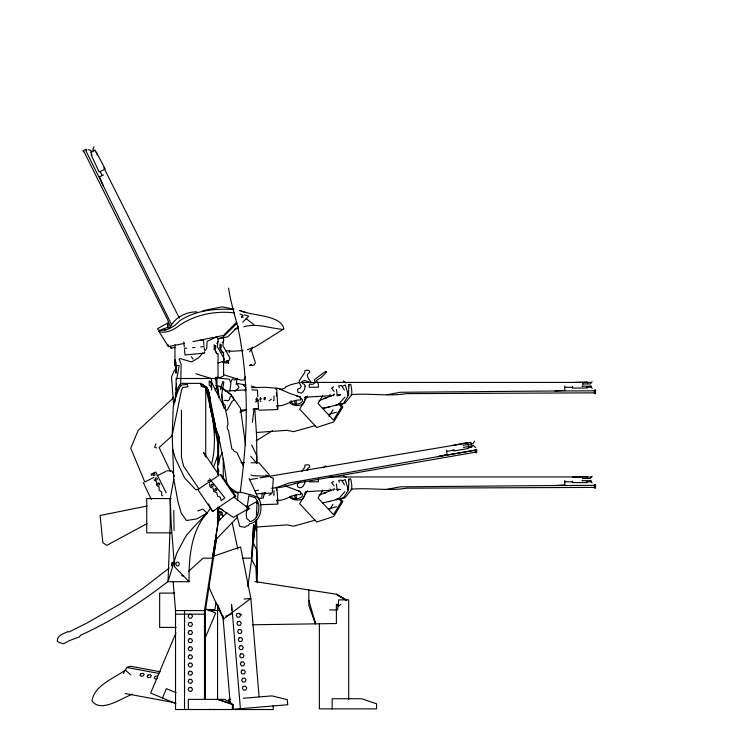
<?xml version="1.0" encoding="UTF-8"?>
<svg xmlns="http://www.w3.org/2000/svg" width="750" height="750" viewBox="0 0 750 750"><rect width="100%" height="100%" fill="white"/><g stroke="black" fill="none" stroke-linecap="round" stroke-linejoin="round"><path stroke-width="1.12" d="M256.613 519.684L257.306 582.656M171.159 348.075L175.416 347.4M587.541 386.531L587.512 388.022L572.466 388.087L572.438 386.588M587.541 481.078L587.512 482.569L572.466 482.625L572.438 481.125M180.666 385.228L181.163 364.341L179.138 359.231L180.122 358.547L191.531 361.941L198.675 357.75L203.044 352.772M156.544 484.95L156.638 481.941L153.994 479.859M175.134 359.803L174.938 365.531L174.938 344.55M228.441 361.913L228.6 363.197L228.441 361.913L226.866 362.062L227.269 360.431M572.428 382.5L587.494 382.041L587.522 383.541M572.428 477.047L587.494 476.588L587.522 478.087M210.206 508.491L207.066 513.15L196.978 518.841L186.478 520.547L181.237 513.15L177.966 501.778L173.784 479.166L172.209 435.216L173.269 406.537L177.994 387.544L180.778 383.372M197.775 510.881L202.988 509.109L207.066 513.15C190.762 531.731 188.803 558.038 189.047 581.691L168.009 581.691L170.231 524.531L170.231 498.806L173.784 479.166M276.788 487.547L289.097 482.991L437.672 456.675L447.028 454.444L446.606 450.047M468.291 447.694L471.731 447.103L471.788 445.697M247.838 586.65L251.822 558.159L253.584 524.531L251.681 558.159L255.319 524.531L253.837 534.966M215.822 377.447L216.497 388.988M468.544 446.953L468.206 448.519L453.778 451.012L452.934 449.634M218.016 341.475L217.256 346.566L224.475 359.222L223.594 361.312L218.016 363M223.594 340.416L222.844 345.506L230.053 358.172L229.172 360.262L223.594 361.95M305.081 480.656L304.659 483.703L302.944 486.403L301.312 487.594L299.269 487.659L297.628 486.534L297.244 484.584L298.275 482.962L300.684 481.969M237.497 500.475L238.088 493.266L233.109 491.597L229.809 488.569C228.075 484.819 236.934 494.306 239.841 492.281M262.228 492.609L261.778 498.319L258.459 498.309M256.144 519.947L253.125 541.341M256.35 517.659L257.034 502.284M174.909 402.037L176.616 384.019M217.537 472.866L217.725 471.197M217.528 473.878L217.697 467.231M218.634 471.197L217.819 474.872M348.506 395.531L348.9 384.675L350.719 384.262L351.769 390.216L351.741 394.772L344.887 403.312L335.944 404.859M348.506 490.069L348.9 479.213L350.719 478.809L351.769 484.753L351.741 489.319L344.887 497.859L335.944 499.406M218.072 606.019L217.556 610.575L217.556 699.038M252.394 422.447L253.988 408.928M221.55 395.925L223.856 381.956L222.844 381.609L220.491 388.369M176.034 366.441L176.034 373.041L176.034 362.044M217.847 448.444L219.375 437.597L215.887 428.119M229.819 391.078L230.859 383.663L229.594 379.303L216.722 377.831M236.213 384.703L237.112 378.319M253.181 539.606L253.509 537.281M215.944 602.691L214.931 609.525L204.881 609.525M204.478 699.047L204.478 610.575L217.809 524.531L217.781 507.122M205.388 699.047L205.388 610.575L216.534 537.984L213.262 558.159M307.059 470.522L307.566 468.694L309.75 466.903L309.591 465.516L308.306 464.766L304.997 465.028L304.847 467.006L301.762 471.591M252.441 545.831L252.778 543.581M211.566 464.184C216.45 444.853 214.5 424.922 209.878 405.722L214.022 423.909L213.713 422.681M172.209 435.216L181.444 390.487L182.587 387.544L187.969 386.784L187.491 384.441L181.809 385.003L179.494 387.544L175.397 397.987M215.231 390.806L215.616 388.65M218.428 464.466L220.031 457.2L222.347 452.419M245.147 390.844L245.831 387.544L242.719 384.441M346.078 600.553L346.509 600.084L336.384 594.216L254.925 581.578M347.55 394.828L348.15 392.1M347.55 489.375L348.15 486.647M229.2 352.631L229.641 350.841M263.147 498.3L264.581 492.656M268.622 476.85L269.194 474.591L258.816 462.769L251.034 462.741M348.431 386.475L348.9 384.675M348.431 481.022L348.9 479.213M155.916 443.822L154.669 447.338L156.759 447.947M251.541 349.997L252.431 347.241M245.259 376.734L244.237 379.866L241.153 380.194L223.622 374.719M168.009 581.691L176.747 553.191L184.8 538.097L186.9 534.769L194.484 526.238L207.066 513.15M213.422 467.587L217.697 455.381M217.125 459.628L218.606 455.381M184.406 343.378L168.431 346.622L158.934 331.519L161.588 329.587L167.85 327.328L167.719 323.119L164.972 324.516A73.406 0.741 -30.2 0 0 160.538 326.972L157.603 328.809L158.091 329.925C166.397 331.931 174.422 326.559 179.841 320.681C195.384 310.5 215.044 308.278 233.194 309.534M333.619 395.681L334.256 393.919M333.619 490.228L334.256 488.456M175.931 632.944L150.675 693.038L175.959 703.669M162.469 697.997L166.397 688.641L176.109 692.728M205.322 637.725L215.691 613.041L206.775 609.291M174.525 369.928L171.516 376.988L173.653 405.413M94.022 146.803L92.888 149.391L93.844 151.303M230.653 382.603L232.256 379.125L233.644 379.059M474.553 441.103L473.081 443.709L463.087 445.247M452.494 445.566L467.194 442.622L468.375 445.463M307.528 396.159L299.634 409.134L316.725 427.5L333.741 421.894L342.844 406.922L339.731 403.584M322.734 395.766L318.028 403.509L333.469 420.103L341.466 406.941L338.372 403.622M328.959 416.325L332.953 409.744M307.528 490.697L299.634 503.681L316.725 522.047L333.741 516.441L342.844 501.469L339.731 498.122M322.734 490.312L318.028 498.056L333.469 514.65L341.466 501.487L338.372 498.169M330.103 508.987L332.953 504.291M123.3 673.472L126.956 667.491L158.916 673.444M170.147 327.216C175.05 317.381 186.103 311.766 196.912 311.859M322.453 408.431L343.341 403.556L347.859 396.394L347.456 392.259L345.188 384.966L342.328 386.456M322.416 502.987L343.341 498.103L347.859 490.941L347.456 486.806L345.188 479.513L342.328 481.003M249.572 351.909L251.456 349.012M173.344 397.181L172.078 399.113L138.188 430.387L130.744 448.228L144.759 481.988L153.863 477.422M175.256 394.275L177.169 391.378M214.397 348.347L213.928 348.956L214.425 349.819M592.125 381.759L590.316 383.934L582.544 383.944M592.125 476.306L590.316 478.481L582.544 478.491M204.497 351.122L206.681 348.628L207.103 341.409L217.181 336.6L218.016 338.409M217.566 522.281L226.875 512.559M339.816 402.834L344.887 397.125M339.816 497.381L344.887 491.672M247.416 349.678L255.206 346.828L283.884 328.884C280.894 314.625 252.056 316.116 240.909 310.809M237.347 517.303L214.875 540.684M236.569 322.2L223.509 335.419L215.447 337.059M241.491 317.231L243.187 315.384L240.028 313.997M237.094 323.231L222.178 337.884L218.766 338.578M238.491 326.278L227.756 336.834L218.184 338.784M242.672 322.181L248.784 316.181L244.453 314.841M234.834 391.472L238.969 387.544L237.037 383.372L245.916 385.041M258.206 400.134L256.472 401.709L255.3 401.794M271.369 399.206L269.016 400.828M271.369 493.753L269.016 495.375M188.756 571.163L203.138 558.159L212.344 558.159L217.809 524.531L217.697 507.459M172.509 435.516L159.122 447.497L170.447 471.497M214.312 345.516L214.041 344.812M214.059 346.753L215.447 345.534M220.134 345.272L221.034 344.484M169.219 568.022L143.756 587.737L120.956 603.488L86.878 623.1L69.112 631.941L67.753 631.641C63.487 633.872 57.244 634.913 57.225 641.194L59.4 642.647L63.731 643.734L69.319 640.669L79.425 636.853L80.466 635.334C111.722 621.047 141.019 602.597 168.075 581.438M323.428 467.775L325.781 465.853L326.55 466.603M338.222 606.356L340.959 604.209M207.572 483.009L198.956 488.85L183.534 466.078L181.444 457.069L181.444 410.269M210.45 481.069L219.066 475.228L203.653 452.456L205.744 457.069L205.744 387.544L201.188 386.456L200.756 383.372L182.044 383.372M233.916 497.663L235.856 496.35L221.062 474.497M256.172 440.775L272.503 430.678M333.656 386.878L331.613 388.125L334.088 391.341M333.656 481.425L331.613 482.672L334.088 485.887M247.462 506.906L257.522 501.159M245.85 510.788L249.703 508.612L246.188 505.884M346.172 600.281L336.384 594.281L346.5 600.141M132.45 694.181C121.819 698.062 100.875 713.325 91.95 700.884C94.612 684.928 113.897 678.6 125.297 670.041L130.8 674.906M91.059 154.716L99.159 172.022L102.206 170.541L105.206 169.003L96.3 152.109M147.047 523.631L106.706 545.391L102.834 542.663L100.097 515.494L147.112 506.006M168.103 328.434L170.653 327.159M156.891 475.903L165.994 471.337M103.472 174.938L99.525 176.897L103.369 185.981L171.628 324.713M319.05 400.678L333.825 394.828M319.05 495.225L333.825 489.375M283.453 329.372C270.6 328.659 257.194 322.809 243.872 326.756M223.05 617.222L217.519 604.369M225.666 616.228L231.291 614.091M199.209 488.7L195.919 489.928L184.509 477.797L175.284 458.203L172.716 449.334M337.294 395.859L339.984 394.875M337.294 490.406L339.984 489.412M213.741 510.694L212.241 511.228L208.491 503.934M275.541 388.894L277.734 388.144L289.931 393.478L300.562 397.116L296.372 395.878M213.562 556.219L240.572 546.938L250.838 598.444L259.088 696.666M234.347 329.447L238.444 328.05M239.897 412.087L246.572 409.875M304.631 397.397L306.825 396.675M234.159 380.053L237.422 379.031M328.753 414.347L336.459 412.181M328.753 508.894L336.459 506.728M315.066 425.663L293.55 431.663L286.978 430.331L256.509 432.478M315.066 520.209L293.55 526.209L286.978 524.878L256.509 527.025M249.675 365.531L251.606 365.006L249.806 365.203M127.162 667.163L130.612 666.253L160.284 671.784M299.934 382.416L291.112 384.6L285.497 386.897L285.506 387.666L282.816 389.072L279.788 389.091M218.119 518.747L219.572 518.391L220.294 519.197M157.275 675.956L155.137 676.416L154.2 677.944L155.4 679.022L157.537 678.562M322.416 408.441L329.822 406.894M387.159 394.725L400.378 392.278L554.991 390.994L564.825 390.347L564.806 385.941M387.159 489.272L400.378 486.825L554.991 485.541L564.825 484.894L564.806 480.487M192.909 341.644L214.022 337.35M328.622 501.684L329.822 501.441M325.659 398.147L323.878 398.503L326.156 398.091M325.659 492.694L323.878 493.05L326.156 492.628M255.122 490.866L258.562 490.219M339.056 404.306L343.341 403.556M335.841 499.416L343.341 498.103M446.541 451.453L454.556 450.066M438.394 456.544L475.547 450.131L437.672 456.675M475.144 450.197L475.894 452.128L294.741 483.422L295.191 483.609L282.525 487.041L271.697 488.259M249.206 479.709L257.606 478.294M259.913 477.9L470.831 442.387L471.516 444.075M471.225 447.188L471.731 447.103M463.463 447.431L473.409 445.594L475.659 447.553M243.038 350.531L231.994 351.253L225.319 350.728M246.103 389.859L225.113 391.078M217.894 512.484L220.791 512.719L221.634 515.025L221.062 514.575L219.169 515.784L218.916 517.894L217.059 517.697M217.706 511.547L221.372 511.781L222.516 513.263L222.394 515.484L223.191 516.272M200.016 340.369L203.494 340.05L203.981 345.225M184.397 348.412L186.722 348.197M192.516 347.662L194.831 347.447M200.625 346.913L204.103 346.584M244.078 599.016L250.838 598.444L223.463 619.106L208.622 586.613M243.347 698.278L271.931 695.878L287.306 699.675L287.728 704.728L230.738 709.519M240.469 410.212L246.112 409.791M252.891 409.284L258.544 408.863L258.009 400.022M260.241 401.447L260.859 401.4M273.403 400.528L274.022 400.481L273.984 395.916M273.403 495.066L274.022 495.028L273.984 490.462M276.553 405.712C285.384 406.884 291.628 399.366 300.562 400.041L300.637 398.269M276.553 500.25C285.384 501.431 291.628 493.913 300.562 494.578L300.637 492.816M251.419 387.731L264.656 387.272L276.666 388.163L277.95 409.547L259.2 410.203M260.306 504.713L277.95 504.094L276.938 487.209M226.866 362.062L228.431 362.109M337.087 394.913L340.566 394.847M351 394.659C369.319 392.981 388.659 396.647 406.444 393.637L594.412 392.859M335.934 489.478L340.566 489.394M351 489.197C369.319 487.528 388.659 491.194 406.444 488.184L594.412 487.397M250.312 365.353L253.819 365.278L255.366 362.822L251.306 349.941M252.525 624.778L336.384 623.531L336.384 604.275L339.056 605.691M564.816 387.319L572.784 387.281M586.453 387.225L591.009 387.206L591.009 385.837M554.991 390.994L594.403 390.825M329.531 395.803L305.325 397.191L304.181 402.056L302.541 404.606C298.669 405.834 294.019 405.975 290.569 403.575L289.5 401.859M309.281 481.809L318.375 481.772L318.366 478.744M564.816 481.856L572.784 481.828M586.453 481.772L591.009 481.753L591.009 480.384M554.991 485.541L594.403 485.372M329.531 490.35L305.325 491.728L304.181 496.603L302.541 499.153C298.669 500.381 294.019 500.512 290.569 498.113L289.5 496.397M176.156 365.531L179.203 365.531L176.719 378.956M216.169 377.447L220.65 377.447L223.594 375.816L223.594 352.247M210.722 382.378L211.631 382.378L211.631 390.047M301.106 382.416L590.991 382.416M329.156 476.953L590.991 476.953M171.178 498.553L146.728 498.553L146.728 532.856L171.197 532.856M242.344 558.159L251.822 558.159M181.491 575.747L183.675 575.747M174.666 593.1L159.656 593.1L159.656 627.403L176.147 627.403M329.606 609.938L337.575 609.938L338.625 599.878L348.684 599.878L348.684 699.6M173.128 581.55L175.538 610.575L204.478 610.575M204.891 610.575L205.388 610.575M208.2 610.575L220.594 610.575M175.538 614.166L204.478 614.166M204.891 614.166L205.388 614.166M230.822 699.375L228.816 699.375L228.816 701.625M582.553 386.156L590.325 386.147L592.144 388.312M241.031 462.703L244.359 462.712M582.553 480.703L590.325 480.694L592.144 482.85M162.694 495.853L161.634 495.141L161.728 492.122L159.084 490.05L159.178 487.031L156.9 485.672M251.916 389.944L257.409 390.075L257.812 396.703M166.828 470.756L171.891 470.944L174.375 476.212M224.081 400.238L228.094 400.781L229.491 399.506L230.119 396.75L231.075 396.272L232.678 397.078L233.934 400.153L232.228 401.184L227.353 409.847L225.403 410.475M254.203 408.544L258.544 408.863M256.369 503.25L258.544 503.409C259.519 510.244 258.394 518.719 251.072 521.419L249.553 521.456L249.188 520.397L246.816 518.653L246.169 514.584L248.822 495.722L255.225 497.7L258.225 502.35M256.069 493.875L272.25 493.059L273.347 478.2L270.347 477.225M583.097 384.094L582.638 383.962M582 386.016L582.647 386.175M583.097 478.641L582.638 478.509M582 480.562L582.647 480.722M209.794 709.256L211.322 709.519M222.216 342.103L223.097 342.262M216.638 343.153L217.519 343.322M125.344 693.525L175.556 702.881M251.25 386.053L256.509 387.544M234.488 312.881C214.706 310.509 192.928 314.934 176.972 327.253C171.872 330.628 164.822 333.581 158.934 331.519M239.381 310.641L246.112 312.562M222.647 362.297L227.053 363.188M234.056 309.206L222.066 306.853L202.838 310.734L203.653 311.297M88.163 149.719L90.909 150.375L91.856 152.287M245.578 445.069L240.45 408.244L231.281 394.922L220.444 386.494L216.009 385.397L217.744 386.494L219 397.491M298.453 491.034L300.562 491.663L284.85 485.803M241.228 316.537L243.206 317.241M195.862 373.762L211.163 378.497M218.306 699.375L233.316 704.447L233.316 709.519M217.387 699.375L232.397 704.447L232.397 709.519M265.716 475.031L267.759 475.734M267.347 476.25L253.087 475.678L251.044 474.975M210.562 487.294L213.122 488.175L213.619 491.147M214.116 491.775L216.684 492.656L217.669 496.266L220.237 497.147L221.231 500.756L224.822 497.906L209.653 478.762M223.725 407.991C226.294 410.053 225.806 404.344 223.978 404.156M230.738 702.413L224.559 699.375L188.334 699.375L188.334 709.519M300.169 397.762C308.55 402.403 291.403 408.15 291.047 400.65M300.169 492.309C308.175 496.65 292.866 502.397 291.15 496.003M200.906 384.441L206.512 387.544L209.241 399.075M246.084 318.469L253.828 324.722M239.756 613.744L241.669 614.888M258.131 497.719L253.041 495.403L240.225 492.094C246.937 443.053 249.234 392.972 240.994 343.978C238.472 325.003 231.253 307.013 228.591 288.084M343.35 380.981L346.069 382.987M343.35 475.528L346.069 477.534M233.859 497.072L248.784 508.612L233.381 517.331L218.025 507.319M220.762 508.688L223.5 510.741M231.281 394.922L220.444 386.494L220.894 389.775M220.134 347.428L220.884 348.038M214.116 348.122L215.306 349.097M189.047 581.691L174.497 566.728L171.234 524.531L170.231 498.806M329.887 394.5L331.425 396.159M329.887 489.047L331.425 490.706M250.697 456.291L256.631 463.059M191.222 356.719L193.134 359.062M220.144 474.497L234.938 496.35L212.672 511.425L197.878 489.581M169.931 346.331L171.178 348.263M344.419 390.178L341.428 385.519L338.719 385.866L339.319 387.778M344.419 484.716L341.428 480.066L338.719 480.403L339.319 482.325M251.503 559.059L255.909 567.413L256.519 580.725M220.969 350.081L222.562 352.866L220.219 348.113M215.391 351.131L216.984 353.916L214.641 349.163M97.491 155.184L94.875 149.963L90.581 152.091L92.1 155.156M103.791 167.719L179.362 318.122M211.369 381.834L225.544 410.034L227.55 418.903L228.009 424.95L227.325 425.287L227.269 428.325L228.619 431.034L231.853 448.941L233.212 449.616L234.075 451.359L236.897 452.475L243.338 466.041M166.144 492.722L155.803 472.041L151.134 474.131L151.809 475.481M100.209 171.469L102.244 175.547M103.369 185.981L85.819 150.684L86.7 150.253L86.184 149.222L83.006 150.806L83.513 151.828L84 151.594L167.691 319.903L170.344 326.822M251.691 445.041L256.688 455.381L256.809 463.519M253.191 542.681L256.688 549.928L257.034 574.341M249.272 478.556L258.741 499.275M143.316 482.541L151.275 499.406M259.237 499.219C263.091 508.266 260.616 521.756 249.534 523.837L248.269 525.675L246.422 526.013L245.138 527.334L239.728 526.397L236.812 515.297M308.841 600.3L315.441 623.475M214.631 422.681L214.941 423.909M208.228 390.938L210.15 399.075M207.966 389.822L210.262 399.647M207.319 390.966L209.344 399.647M314.166 618.413L315.441 623.934L308.841 605.456L308.841 589.941M207.403 390.834L215.091 424.697M205.744 387.544L214.172 424.697M164.419 328.387L164.916 330.666M167.906 344.278L168.412 346.406M208.106 389.822L209.831 397.809M208.922 397.809L206.719 387.544L200.756 383.372L207.019 387.544L217.697 442.969L217.697 473.503M232.238 522.909L237.787 549.028M215.681 377.447L216.497 381.328M475.134 451.228C477.244 456.872 477.666 446.053 475.031 450.347M218.419 435.178L223.781 461.934L227.166 485.119M210.881 406.172L215.166 432.422M208.341 389.7L218.606 442.969L218.606 464.803M222.909 404.672L221.644 395.25M295.95 400.303L296.466 403.294L295.022 403.294L294.703 401.297M295.95 494.85L296.466 497.831L295.022 497.841L294.703 495.844M217.097 386.494L218.934 397.491M209.569 483.684L210.056 486.666M220.444 386.494L220.791 388.734M221.653 394.341L223.547 406.678M336.422 389.419L337.2 395.419M336.422 483.966L337.2 489.966M254.766 408.778L256.641 436.322L256.819 462.562M256.641 530.859L255.966 520.237M204.216 347.766L204.384 349.65M204.637 352.387L204.713 353.128L185.006 354.956L184.509 349.594M183.797 341.878L184.275 347.053M231.675 604.706L240.403 708.703M222.853 615.562L230.25 703.716M211.331 378.497L211.631 382.378M276.356 392.738L276.562 396.047M277.162 405.994L277.294 408.206M276.356 487.275L276.562 490.594M277.162 500.541L277.294 502.753M174.037 530.344L173.784 510.497M231.45 604.556L231.666 610.153M167.709 323.128L167.841 327.328M265.547 492.591L264.806 494.353L264.037 493.837L264.028 492.694M218.625 512.034L218.7 521.119L218.7 507.384M218.625 469.209L218.634 472.116M256.584 511.856L256.603 517.453M332.156 708.881L332.156 698.738L361.556 698.738L376.556 703.809L376.556 708.881L319.369 708.881L319.369 623.906M273.225 705.459L273.225 709.519L175.538 709.519L175.538 610.575M223.594 337.35L223.594 340.884M223.275 458.588L223.275 479.372M221.194 345.319L221.194 347.447M220.134 343.959L220.134 348.816M218.016 338.972L218.016 341.934M218.016 353.297L218.016 376.866L215.072 378.497L176.119 378.497L176.119 390.047M216.938 377.447L216.938 388.988M215.616 346.378L215.616 348.506M214.547 345.338L214.547 349.547M184.519 610.575L184.519 709.519M153.084 473.897L153.028 475.041L153.966 475.659L154.959 475.134L155.016 473.991L154.078 473.372L153.084 473.897M155.344 478.416L155.287 479.559L156.225 480.188L157.219 479.662L157.275 478.519L156.337 477.891L155.344 478.416M157.847 483.422L157.791 484.566L158.728 485.184L159.722 484.659L159.778 483.516L158.841 482.897L157.847 483.422M305.081 386.119L304.659 389.156L302.944 391.856L301.312 393.047L297.938 392.428L297.553 389.184L300.188 388.125L301.228 386.559L299.297 382.303L299.288 380.709L304.847 372.459L304.997 370.481L308.306 370.219L309.591 370.969L309.75 372.356L307.566 374.156C305.644 378.384 316.688 385.716 306.919 381.244C304.341 379.247 298.181 382.481 304.491 384.337L305.081 386.119M172.547 564.816L172.463 565.284A1.95 0.497 -86.2 0 1 171.769 566.016A1.95 0.497 -86.2 0 1 171.675 563.559A1.95 0.497 -86.2 0 1 172.359 562.406L172.463 562.612A1.95 0.497 -86.2 0 1 172.547 564.816M237.141 613.481L236.213 615.469L237.459 617.278L239.653 617.091L240.581 615.103L239.334 613.303L237.141 613.481M237.825 621.581L236.888 623.569L238.144 625.378L240.328 625.191L241.266 623.203L240.009 621.403L237.825 621.581M238.509 629.681L237.572 631.669L238.828 633.478L241.012 633.291L241.941 631.303L240.694 629.503L238.509 629.681M239.184 637.781L238.256 639.778L239.503 641.578L241.688 641.391L242.625 639.403L241.369 637.603L239.184 637.781M239.869 645.891L238.931 647.878L240.188 649.678L242.372 649.5L243.3 647.503L242.053 645.703L239.869 645.891M240.544 653.991L239.616 655.978L240.863 657.778L243.047 657.6L243.984 655.613L242.728 653.803L240.544 653.991M241.228 662.091L240.291 664.078L241.547 665.878L243.731 665.7L244.669 663.713L243.412 661.903L241.228 662.091M241.903 670.191L240.975 672.178L242.222 673.978L244.416 673.8L245.344 671.812L244.097 670.003L241.903 670.191M242.587 678.291L241.65 680.278L242.906 682.087L245.091 681.9L246.028 679.913L244.772 678.103L242.587 678.291M243.272 686.391L242.334 688.378L243.581 690.188L245.775 690L246.703 688.013L245.456 686.213L243.272 686.391M189.244 614.353L188.138 616.256L189.244 618.159L191.438 618.159L192.534 616.256L191.438 614.353L189.244 614.353M189.244 622.481L188.138 624.384L189.244 626.287L191.438 626.287L192.534 624.384L191.438 622.481L189.244 622.481M189.244 630.619L188.138 632.522L189.244 634.425L191.438 634.425L192.534 632.522L191.438 630.619L189.244 630.619M189.244 638.747L188.138 640.65L189.244 642.553L191.438 642.553L192.534 640.65L191.438 638.747L189.244 638.747M189.244 646.875L188.138 648.778L189.244 650.681L191.438 650.681L192.534 648.778L191.438 646.875L189.244 646.875M189.244 655.003L188.138 656.906L189.244 658.809L191.438 658.809L192.534 656.906L191.438 655.003L189.244 655.003M189.244 663.131L188.138 665.034L189.244 666.938L191.438 666.938L192.534 665.034L191.438 663.131L189.244 663.131M189.244 671.259L188.138 673.162L189.244 675.066L191.438 675.066L192.534 673.162L191.438 671.259L189.244 671.259M189.244 679.387L188.138 681.291L189.244 683.194L191.438 683.194L192.534 681.291L191.438 679.387L189.244 679.387M189.244 687.525L188.138 689.428L189.244 691.331L191.438 691.331L192.534 689.428L191.438 687.525L189.244 687.525M140.887 673.753L139.95 675.291L141.15 676.369L143.287 675.909L144.225 674.381L143.025 673.303L140.887 673.753M148.012 675.084L147.075 676.622L148.275 677.691L150.412 677.241L151.35 675.703L150.15 674.634L148.012 675.084M326.55 372.056L321.562 377.194L316.434 380.428L318.366 384.197L318.375 387.225L309.281 387.262L309.272 384.234L313.087 384.216L315.328 382.5L314.334 379.641L325.781 371.306L326.55 372.056M256.575 398.1L255.825 399.872L256.594 400.387L257.334 398.625L256.575 398.1M260.475 397.828L259.725 399.6L260.494 400.116L261.234 398.344L260.475 397.828M264.788 397.528L264.028 398.156L264.037 399.291L264.806 399.816L265.547 398.044L264.788 397.528M208.875 480.272L207.984 480.984L208.144 482.119L209.213 482.541L210.113 481.828L209.944 480.703L208.875 480.272M212.044 484.266L211.144 484.978L211.312 486.112L212.372 486.534L213.272 485.822L213.103 484.688L212.044 484.266M215.531 488.672L214.641 489.384L214.8 490.519L215.869 490.941L216.769 490.228L216.6 489.094L215.531 488.672M595.556 390.056L594.403 390.066L594.422 393.619L595.566 393.619L595.556 390.056M595.556 484.603L594.403 484.612L594.422 488.166L595.566 488.156L595.556 484.603M211.031 382.247L209.25 380.897L209.25 385.181L211.031 386.663L211.387 387.881L211.031 382.247M176.016 563.016A1.95 1.725 84.3 0 0 177.516 565.978A1.95 1.725 84.3 0 0 179.016 563.1A1.95 1.725 84.3 0 0 176.016 563.016"/></g></svg>
